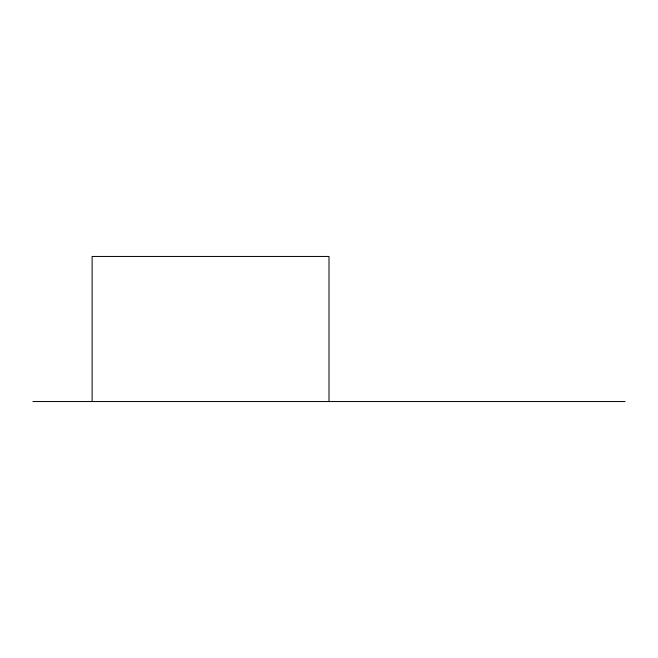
<?xml version="1.0" encoding="UTF-8"?>
<svg xmlns="http://www.w3.org/2000/svg" width="658" height="658" viewBox="0 0 658 658"><rect width="100%" height="100%" fill="white"/><g stroke="black" fill="none" stroke-linecap="round" stroke-linejoin="round"><path stroke-width="0.99" d="M32.9 401.544L625.1 401.544M329 401.544L329 256.456L92.12 256.456L92.12 401.544"/></g></svg>
